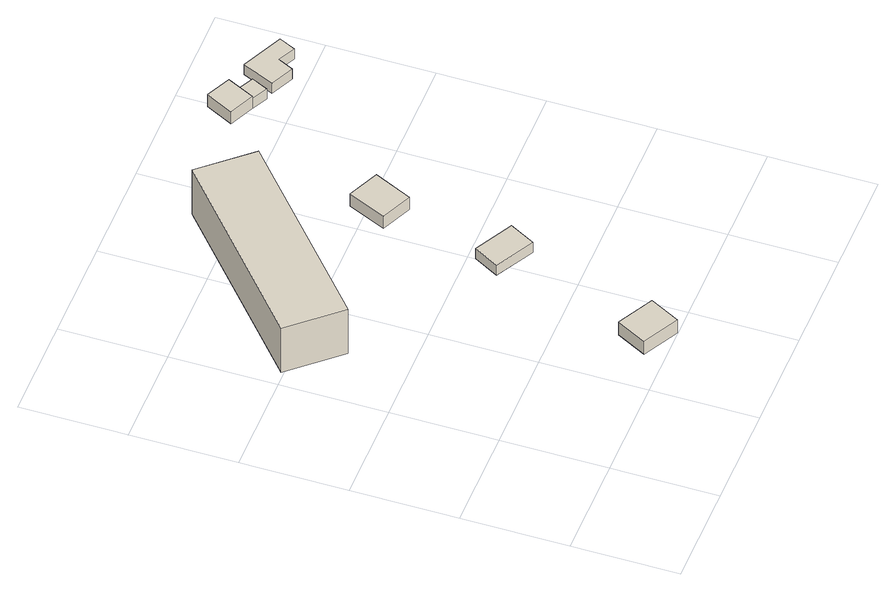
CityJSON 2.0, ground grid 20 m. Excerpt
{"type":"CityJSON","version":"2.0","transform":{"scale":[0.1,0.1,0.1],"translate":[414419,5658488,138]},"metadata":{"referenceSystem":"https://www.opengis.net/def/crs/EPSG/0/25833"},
"CityObjects":{
"building1":{"type":"Building","attributes":{"Dachtyp_tdc":"tdcPolyFlatRoof","Gemeindeschluessel":14612000,"Dachneigung":7.6,"QualitaetDacherkennung":82,"Geometrietyp2DReferenz":"3000","measuredHeight":3.61,"function":"31001_9998","roofType":"2100"},"geometry":[{"type":"Solid","lod":"1","boundaries":[[[[0,1,2,3]],[[4,5,6,7]],[[3,5,4,0]],[[2,6,5,3]],[[1,7,6,2]],[[0,4,7,1]]]]}]},
"building2":{"type":"Building","attributes":{"Dachtyp_tdc":"tdcPolyFlatRoof","Gemeindeschluessel":14612000,"Dachneigung":0,"QualitaetDacherkennung":83,"Geometrietyp2DReferenz":"3000","measuredHeight":10.63,"function":"31001_9998","roofType":"1000"},"geometry":[{"type":"Solid","lod":"1","boundaries":[[[[8,9,10,11]],[[12,13,14,15]],[[11,13,12,8]],[[10,14,13,11]],[[9,15,14,10]],[[8,12,15,9]]]]}]},
"building3":{"type":"Building","attributes":{"Dachtyp_tdc":"tdcPolyFlatRoof","Gemeindeschluessel":14612000,"Dachneigung":3.27,"QualitaetDacherkennung":70,"Geometrietyp2DReferenz":"3000","measuredHeight":2.72,"function":"31001_9998","roofType":"2100"},"geometry":[{"type":"Solid","lod":"1","boundaries":[[[[16,17,18,19]],[[20,21,22,23]],[[19,21,20,16]],[[18,22,21,19]],[[17,23,22,18]],[[16,20,23,17]]]]}]},
"building4":{"type":"Building","attributes":{"Dachtyp_tdc":"tdcGableRoof","Gemeindeschluessel":14612000,"Dachneigung":11.53,"QualitaetDacherkennung":80,"Geometrietyp2DReferenz":"3000","measuredHeight":3.24,"function":"31001_9998","roofType":"3100"},"geometry":[{"type":"Solid","lod":"1","boundaries":[[[[24,25,26,27]],[[28,29,30,31]],[[27,29,28,24]],[[26,30,29,27]],[[25,31,30,26]],[[24,28,31,25]]]]}]},
"building5":{"type":"Building","attributes":{"Gemeindeschluessel":14612000,"Geometrietyp2DReferenz":"3000","function":"31001_9998","roofType":"9999"},"children":["building5-1","building5-2"]},
"building5-1":{"type":"BuildingPart","attributes":{"Dachtyp_tdc":"tdcGableRoof","Dachneigung":14.25,"QualitaetDacherkennung":50,"Geometrietyp2DReferenz":"3000","measuredHeight":3.26,"roofType":"3100"},"parents":["building5"],"geometry":[{"type":"Solid","lod":"1","boundaries":[[[[32,33,34,35]],[[36,37,38,39]],[[35,37,36,32]],[[34,38,37,35]],[[33,39,38,34]],[[32,36,39,33]]]]}]},
"building5-2":{"type":"BuildingPart","attributes":{"Dachtyp_tdc":"tdcPolyFlatRoof","Dachneigung":5.88,"QualitaetDacherkennung":82,"Geometrietyp2DReferenz":"3000","measuredHeight":2.53,"roofType":"2100"},"parents":["building5"],"geometry":[{"type":"Solid","lod":"1","boundaries":[[[[40,41,42,43]],[[44,37,45,46]],[[43,37,44,40]],[[42,45,37,43]],[[41,46,45,42]],[[40,44,46,41]]]]}]},
"building6":{"type":"Building","attributes":{"Dachtyp_tdc":"tdcFreeFormRoof","Gemeindeschluessel":14612000,"Dachneigung":10.17,"QualitaetDacherkennung":66,"Geometrietyp2DReferenz":"3000","measuredHeight":2.94,"function":"31001_9998","roofType":"5000"},"geometry":[{"type":"Solid","lod":"1","boundaries":[[[[47,48,49,50,51,52]],[[53,54,55,56,57,58]],[[52,54,53,47]],[[51,55,54,52]],[[50,56,55,51]],[[49,57,56,50]],[[48,58,57,49]],[[47,53,58,48]]]]}]}
},
"vertices":[
[348,2,33],[378,59,33],[310,95,33],[280,38,33],[348,2,2],[280,38,2],[310,95,2],[378,59,2],
[1,596,139],[83,504,139],[392,776,139],[311,868,139],[1,596,33],[311,868,33],[392,776,33],[83,504,33],
[438,296,37],[464,344,37],[391,383,37],[365,336,37],[438,296,13],[365,336,13],[391,383,13],[464,344,13],
[402,554,47],[460,527,47],[493,599,47],[434,626,47],[402,554,18],[434,626,18],[493,599,18],[460,527,18],
[621,912,51],[575,934,51],[549,882,51],[596,860,51],[621,912,22],[596,860,22],[549,882,22],[575,934,22],
[626,845,46],[641,876,46],[611,891,46],[596,860,46],[626,845,22],[611,891,22],[641,876,22],
[643,842,44],[688,821,44],[702,850,44],[735,834,44],[750,865,44],[671,902,44],[643,842,20],[671,902,20],[750,865,20],[735,834,20],[702,850,20],[688,821,20]
]}
